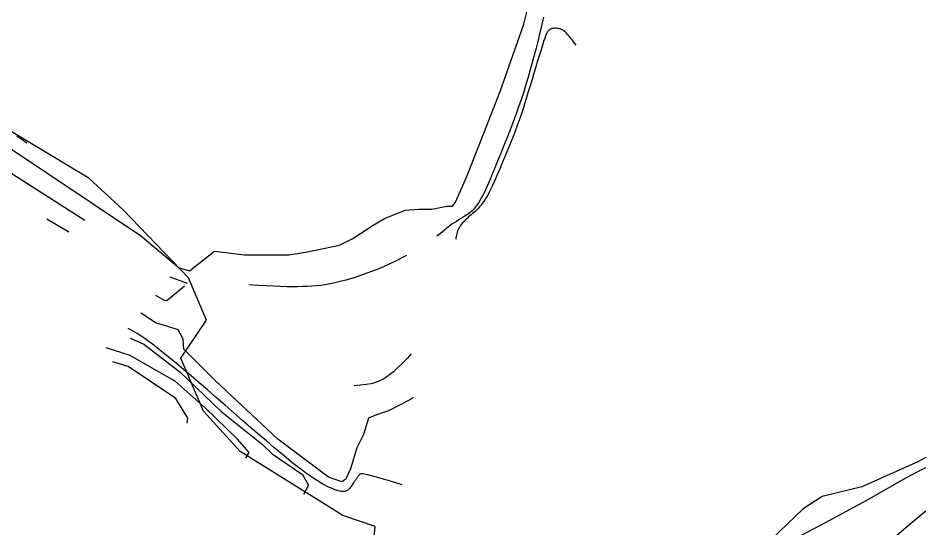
# Model space of a CAD drawing. Header units: metres. Extents: x -2219 to 517, y -3078 to 398.
# Drawn here: x 382 to 517.2, y 247.5 to 323.5 of the extents above; entities that cross this region are included whole.
import ezdxf

# ---------------------------------------------------------------- set-up
doc = ezdxf.new("R2010")
doc.units = ezdxf.units.M
for name, color, linetype in [('TERRAIN_BOUNDARY', 6, 'Continuous'), ('TERRAIN_CONTOUR_1M', 3, 'Continuous'), ('TERRAIN_CONTOUR_5M_SUPPLEMENT', 4, 'Continuous')]:
    doc.layers.add(name, color=color, linetype=linetype)

msp = doc.modelspace()

# ---------------------------------------------------------------- linework, layer by layer
at = {"layer": 'TERRAIN_BOUNDARY'}
msp.add_polyline3d([(433.59, 231.57, 0), (435.18, 247.9, 0), (430.37, 249.52, 0), (415.08, 259.07, 0), (409.63, 265.06, 0), (406.24, 272.94, 0), (410.05, 278.61, 0), (407.38, 284.91, 0), (397.65, 295.02, 0), (392.55, 299.72, 0), (375.31, 310.06, 0)], dxfattribs=at)
at = {"layer": 'TERRAIN_CONTOUR_1M'}
for points in [[(460.22, 323.69, 26), (460.03, 322.84, 26), (459.83, 321.95, 26), (459.61, 321.02, 26), (459.38, 320.06, 26), (459.13, 319.05, 26), (458.86, 318.02, 26), (458.57, 316.95, 26), (458.27, 315.87, 26), (457.95, 314.77, 26), (457.63, 313.68, 26), (457.29, 312.59, 26), (456.94, 311.52, 26), (456.59, 310.48, 26), (456.24, 309.47, 26), (455.88, 308.5, 26), (455.53, 307.56, 26), (455.18, 306.65, 26), (454.83, 305.76, 26), (454.48, 304.91, 26), (454.15, 304.08, 26), (453.82, 303.28, 26), (453.5, 302.5, 26), (453.2, 301.75, 26), (452.91, 301.02, 26), (452.62, 300.34, 26), (452.35, 299.68, 26), (452.09, 299.08, 26), (451.85, 298.51, 26), (451.61, 298, 26), (451.38, 297.53, 26), (451.16, 297.12, 26), (450.96, 296.74, 26), (450.77, 296.42, 26), (450.59, 296.12, 26), (450.41, 295.87, 26), (450.26, 295.64, 26), (450.11, 295.44, 26), (449.98, 295.27, 26), (449.85, 295.11, 26), (449.71, 294.97, 26), (449.58, 294.83, 26), (449.43, 294.7, 26), (449.25, 294.57, 26), (449.06, 294.42, 26), (448.83, 294.27, 26), (448.56, 294.1, 26), (448.26, 293.91, 26), (447.94, 293.71, 26), (447.6, 293.51, 26), (447.26, 293.29, 26), (446.93, 293.07, 26), (446.6, 292.86, 26), (446.3, 292.64, 26), (446.02, 292.43, 26), (445.75, 292.21, 26), (445.49, 291.99, 26), (445.21, 291.76, 26), (444.9, 291.5, 26), (444.55, 291.22, 26), (444.35, 291.08, 26)], [(465.08, 319.52, 27), (464.89, 319.77, 27), (464.71, 320.01, 27), (464.54, 320.24, 27), (464.38, 320.45, 27), (464.23, 320.65, 27), (464.07, 320.84, 27), (463.92, 321.01, 27), (463.78, 321.17, 27), (463.64, 321.32, 27), (463.5, 321.44, 27), (463.37, 321.56, 27), (463.25, 321.66, 27), (463.14, 321.74, 27), (463.03, 321.81, 27), (462.92, 321.86, 27), (462.81, 321.91, 27), (462.7, 321.94, 27), (462.6, 321.97, 27), (462.48, 321.99, 27), (462.37, 322.01, 27), (462.25, 322.02, 27), (462.13, 322.03, 27), (462.01, 322.03, 27), (461.9, 322.03, 27), (461.78, 322.02, 27), (461.68, 322.01, 27), (461.58, 322, 27), (461.48, 321.98, 27), (461.4, 321.96, 27), (461.32, 321.93, 27), (461.24, 321.89, 27), (461.17, 321.85, 27), (461.11, 321.8, 27), (461.04, 321.74, 27), (460.97, 321.67, 27), (460.9, 321.58, 27), (460.83, 321.48, 27), (460.75, 321.33, 27), (460.66, 321.13, 27), (460.55, 320.86, 27), (460.42, 320.51, 27), (460.26, 320.07, 27), (460.08, 319.51, 27), (459.87, 318.84, 27), (459.63, 318.06, 27), (459.37, 317.21, 27), (459.1, 316.3, 27), (458.82, 315.36, 27), (458.53, 314.41, 27), (458.26, 313.47, 27), (457.98, 312.58, 27), (457.73, 311.73, 27), (457.48, 310.94, 27), (457.24, 310.19, 27), (457.01, 309.47, 27), (456.77, 308.77, 27), (456.53, 308.09, 27), (456.29, 307.41, 27), (456.03, 306.72, 27), (455.76, 306.02, 27), (455.48, 305.31, 27), (455.18, 304.59, 27), (454.89, 303.88, 27), (454.59, 303.16, 27), (454.29, 302.46, 27), (454, 301.78, 27), (453.72, 301.11, 27), (453.44, 300.48, 27), (453.18, 299.87, 27), (452.93, 299.29, 27), (452.69, 298.74, 27), (452.45, 298.23, 27), (452.22, 297.75, 27), (451.99, 297.31, 27), (451.77, 296.91, 27), (451.56, 296.55, 27), (451.34, 296.23, 27), (451.13, 295.94, 27), (450.92, 295.67, 27), (450.71, 295.44, 27), (450.51, 295.22, 27), (450.3, 295.01, 27), (450.1, 294.82, 27), (449.89, 294.64, 27), (449.69, 294.46, 27), (449.49, 294.29, 27), (449.29, 294.12, 27), (449.09, 293.95, 27), (448.9, 293.78, 27), (448.71, 293.61, 27), (448.53, 293.43, 27), (448.36, 293.25, 27), (448.19, 293.07, 27), (448.04, 292.88, 27), (447.89, 292.69, 27), (447.76, 292.5, 27), (447.64, 292.3, 27), (447.54, 292.11, 27), (447.45, 291.91, 27), (447.39, 291.7, 27), (447.33, 291.47, 27), (447.27, 291.2, 27), (447.21, 290.87, 27), (447.17, 290.63, 27)], [(381.8, 306.04, 24), (382.45, 305.56, 24), (383.29, 304.96, 24)], [(380.31, 300.72, 26), (380.54, 300.75, 26), (391.96, 293.45, 26)], [(386.28, 293.67, 27), (389.54, 291.73, 27)], [(439.83, 288.23, 26), (439.23, 287.91, 26), (438.32, 287.44, 26), (437.38, 286.99, 26), (436.43, 286.55, 26), (435.46, 286.15, 26), (434.49, 285.77, 26), (433.53, 285.42, 26), (432.59, 285.1, 26), (431.68, 284.81, 26), (430.8, 284.55, 26), (429.97, 284.33, 26), (429.19, 284.14, 26), (428.45, 283.99, 26), (427.74, 283.87, 26), (427.06, 283.77, 26), (426.39, 283.7, 26), (425.72, 283.65, 26), (425.03, 283.61, 26), (424.33, 283.58, 26), (423.59, 283.57, 26), (422.8, 283.56, 26), (421.96, 283.57, 26), (421.04, 283.59, 26), (420.03, 283.63, 26), (418.92, 283.69, 26), (417.7, 283.77, 26), (416.36, 283.86, 26)], [(404.62, 285.02, 26), (407.17, 284.1, 26)], [(402.45, 282.33, 27), (403.75, 281.55, 27), (404.15, 281.51, 27), (406.8, 283.71, 27)], [(440.86, 267.08, 28), (440.46, 266.78, 28), (437.15, 265.1, 28), (435.38, 264.51, 28), (434.16, 264.01, 28), (433.43, 261.58, 28), (432.42, 259.59, 28), (431.49, 256.47, 28), (430.77, 254.86, 28), (430.21, 254.52, 28), (428.22, 255.25, 28), (420.66, 260.86, 28), (411.4, 269.57, 28), (406.69, 274.27, 28), (406.59, 275.75, 28), (405.85, 277.13, 28), (404.29, 277.65, 28), (402.46, 278.18, 28), (400.34, 279.62, 28), (400.29, 279.67, 28)], [(439.2, 254.09, 29), (437.46, 254.61, 29), (435.35, 255.22, 29), (434.04, 255.56, 29), (433.33, 255.71, 29), (433.03, 255.72, 29), (432.92, 255.67, 29), (432.85, 255.6, 29), (432.78, 255.52, 29), (432.71, 255.44, 29), (432.65, 255.36, 29), (432.58, 255.27, 29), (432.51, 255.18, 29), (432.45, 255.09, 29), (432.38, 254.99, 29), (432.31, 254.89, 29), (432.24, 254.79, 29), (432.16, 254.68, 29), (432.09, 254.57, 29), (432.01, 254.46, 29), (431.93, 254.34, 29), (431.85, 254.22, 29), (431.77, 254.1, 29), (431.68, 253.98, 29), (431.59, 253.85, 29), (431.5, 253.73, 29), (431.4, 253.61, 29), (431.3, 253.5, 29), (431.19, 253.39, 29), (431.08, 253.3, 29), (430.96, 253.22, 29), (430.83, 253.16, 29), (430.7, 253.11, 29), (430.54, 253.08, 29), (430.37, 253.07, 29), (430.17, 253.09, 29), (429.94, 253.13, 29), (429.68, 253.19, 29), (429.38, 253.29, 29), (429.05, 253.41, 29), (428.67, 253.57, 29), (428.25, 253.76, 29), (427.79, 253.99, 29), (427.3, 254.25, 29), (426.77, 254.56, 29), (426.2, 254.91, 29), (425.6, 255.31, 29), (424.97, 255.75, 29), (424.29, 256.25, 29), (423.57, 256.8, 29), (422.79, 257.41, 29), (421.96, 258.09, 29), (421.06, 258.84, 29), (420.08, 259.66, 29), (419.03, 260.56, 29), (417.89, 261.54, 29), (416.68, 262.59, 29), (415.42, 263.68, 29), (414.13, 264.81, 29), (412.82, 265.95, 29), (411.52, 267.09, 29), (410.23, 268.2, 29), (408.98, 269.28, 29), (407.79, 270.3, 29), (406.65, 271.26, 29), (405.57, 272.15, 29), (404.57, 272.98, 29), (403.63, 273.73, 29), (402.78, 274.41, 29), (402, 275.01, 29), (401.31, 275.52, 29), (400.71, 275.95, 29), (400.18, 276.3, 29), (399.72, 276.59, 29), (399.31, 276.84, 29), (398.94, 277.05, 29), (398.59, 277.24, 29), (398.4, 277.34, 29)], [(415.93, 258.04, 31), (416.39, 258.88, 31), (414.68, 260.86, 31), (409.85, 265.55, 31), (405.45, 269.45, 31), (398.7, 273.35, 31), (395.11, 274.49, 31)], [(440.52, 273.55, 27), (440.48, 273.51, 27), (439.98, 272.96, 27), (439.47, 272.42, 27), (438.94, 271.89, 27), (438.41, 271.39, 27), (437.89, 270.92, 27), (437.37, 270.5, 27), (436.86, 270.13, 27), (436.35, 269.81, 27), (435.81, 269.54, 27), (435.23, 269.32, 27), (434.58, 269.14, 27), (433.84, 269, 27), (433, 268.9, 27), (432.04, 268.83, 27)], [(407.2, 263.28, 32), (407.3, 264.03, 32), (405.47, 266.92, 32), (398.42, 271.7, 32), (396.11, 272.38, 32)], [(517.17, 258.13, 29), (515.96, 257.52, 29), (507.66, 253.77, 29), (501.75, 252.34, 29), (498.89, 250.5, 29), (492.93, 244.81, 29), (491.17, 241.61, 29), (490.1, 237.89, 29), (488.77, 234.04, 29), (486.51, 233.58, 29), (484.92, 231.78, 29), (476.06, 228.72, 29), (470.28, 228.27, 29), (464.6, 228.72, 29), (458.82, 230.92, 29)], [(517.17, 250.18, 31), (514.24, 247.72, 31), (507.38, 241.82, 31), (503.62, 236.93, 31), (494.98, 225.08, 31), (493.66, 220.5, 31), (493.4, 219.52, 31), (491.83, 218.54, 31), (480.9, 212.09, 31), (472.3, 210.04, 31), (462.95, 210.12, 31), (456.88, 211.12, 31)]]:
    msp.add_polyline3d(points, dxfattribs=at)
at = {"layer": 'TERRAIN_CONTOUR_5M_SUPPLEMENT'}
for points in [[(379.37, 305.11, 25), (400.22, 291.17, 25), (405.98, 286.36, 25), (407.54, 285.95, 25), (411.24, 288.84, 25), (415.71, 288.3, 25), (422.33, 288.33, 25), (425.09, 288.74, 25), (429.84, 289.75, 25), (431.74, 290.71, 25), (433.56, 291.85, 25), (434.63, 292.59, 25), (436.57, 293.72, 25), (439.66, 294.95, 25), (441.64, 295.13, 25), (443.59, 295.13, 25), (445.84, 295.56, 25), (446.69, 295.55, 25), (447.13, 296.14, 25), (448.83, 299.98, 25), (453.81, 312.61, 25), (457.33, 322.66, 25), (459.42, 331.02, 25)], [(398.67, 275.91, 30), (398.85, 275.87, 30), (400.72, 275.03, 30), (406.09, 270.9, 30), (412.19, 265.07, 30), (418.41, 260.1, 30), (419.86, 258.69, 30), (424.33, 255.64, 30), (425.25, 254.02, 30), (424.48, 252.66, 30)], [(457.95, 222.09, 30), (462.84, 221.62, 30), (469.29, 219.92, 30), (478.19, 219.44, 30), (486.81, 222.09, 30), (489.45, 223.11, 30), (491.21, 225.41, 30), (491.96, 230.31, 30), (491.96, 234.85, 30), (494.48, 242.12, 30), (498.68, 246.59, 30), (501.46, 248.08, 30), (508.47, 251.83, 30), (514.64, 255.36, 30), (517.17, 256.68, 30)]]:
    msp.add_polyline3d(points, dxfattribs=at)

doc.saveas('drawing.dxf')
